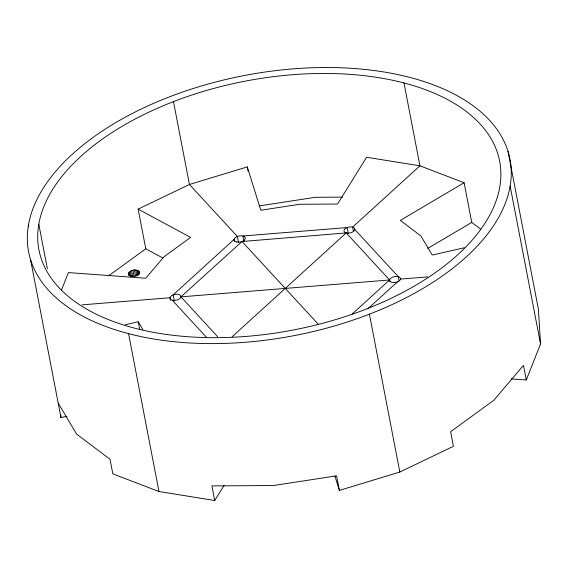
<?xml version="1.0" encoding="UTF-8"?>
<svg xmlns="http://www.w3.org/2000/svg" width="569" height="569" viewBox="0 0 569 569"><rect width="100%" height="100%" fill="white"/><g stroke="black" fill="none" stroke-linecap="round" stroke-linejoin="round"><path stroke-width="0.85" d="M61.587 289.827L68.415 272.587L145.749 278.227L164.043 256.733L190.601 237.401L138.132 209.129L189.441 184.477L247.273 166.909L260.815 210.246L299.692 204.271L337.581 204.029L366.585 157.257L419.936 165.821L464.105 182.741L471.751 222.415L480.784 229.229M139.256 271.89C138.936 276.363 130.877 277.892 128.445 274.343C128.637 269.407 139.384 267.8 139.59 273.625M511.225 378.883L526.275 379.978L540.55 343.946L538.409 309.237L508.01 151.361M58.187 403.065L76.587 434.076L110.009 459.283L112.811 473.856L158.971 491.538L214.712 500.485L224.058 485.428M232.152 336.748L346.222 232.92A5.555 3.001 -10.9 0 0 354.864 229.577L398.236 276.626L399.075 280.986M352.225 313.981L389.594 279.969L346.222 232.92L242.024 241.519L180.914 296.862A5.555 3.001 -10.9 0 1 172.272 300.204L206.611 337.445M367.816 308.839L397.311 281.989M108.764 275.737L145.778 248.795L162.748 257.949M464.105 182.741L400.327 220.423L420.904 235.943L432.234 255.04L464.304 247.757M427.703 248.433L471.751 222.415M334.892 476.011L339.387 490.4L399.822 472.042L453.429 446.288L450.62 431.715L493.75 400.313L523.466 365.405L526.275 379.978M125.272 324.735L138.274 321.784L142.805 329.423M30.591 259.763L60.99 417.639L67.042 416.266M259.293 205.914L315.333 197.301L342.581 197.123M82.028 304.863L170.003 297.743L170.508 300.361M172.272 300.204A5.555 3.001 -10.9 0 1 173.189 294.842A5.555 3.001 -10.9 0 1 180.914 296.862L389.594 279.969L389.929 281.712M400.505 279.087A5.555 3.001 -10.9 0 0 392.781 277.067A5.555 3.001 -10.9 0 0 391.856 282.43A5.555 3.001 -10.9 0 0 400.505 279.087L427.774 276.875M242.024 241.519L318.384 324.351M180.914 296.862L217.664 336.72M158.971 491.538L128.566 333.662A245.111 132.421 -10.9 0 1 169.178 96.958A245.111 132.421 -10.9 0 1 510.144 186.063L540.55 343.946M403.983 82.967L419.936 165.821L352.595 227.116L353.434 231.476M369.416 314.166L399.822 472.042M348.313 233.667L347.14 227.557L242.97 235.993L243.98 241.228M339.387 490.4L336.585 475.826L273.447 485.528L211.91 485.912L214.712 500.485M247.273 166.909L248.105 171.226M238.525 242.55L237.344 236.448L189.441 184.477L173.481 101.623A234.577 126.731 -10.9 0 1 499.795 186.902A234.577 126.731 -10.9 0 1 134.618 328.157A234.577 126.731 -10.9 0 1 173.481 101.623M234.392 241.185L234.058 239.435L173.189 294.842L174.37 300.944M138.132 209.129L145.778 248.795M138.836 271.185L139.341 273.789M138.082 270.616L138.914 274.948M137.037 270.218L138.039 275.41M135.771 270.012L136.944 276.079M134.376 270.026L135.55 276.086M132.947 270.247L134.113 276.306M131.581 270.659L132.584 275.851M130.365 271.242L131.368 276.434M129.391 271.954L130.223 276.285M138.274 321.784L139.768 329.551M128.715 272.743L129.22 275.339M128.395 273.561L128.729 275.289M38.799 224.222L47.369 268.696M28.45 225.054L28.784 226.803M60.833 415.036L60.99 417.639M510.144 186.063A245.111 132.421 -10.9 0 1 128.566 333.662M346.222 232.92A5.555 3.001 -10.9 0 1 347.14 227.557A5.555 3.001 -10.9 0 1 354.864 229.577M236.398 241.974A5.726 3.094 -10.9 0 0 245.31 238.525A5.726 3.094 -10.9 0 0 237.344 236.448A5.726 3.094 -10.9 0 0 236.398 241.974"/></g></svg>
